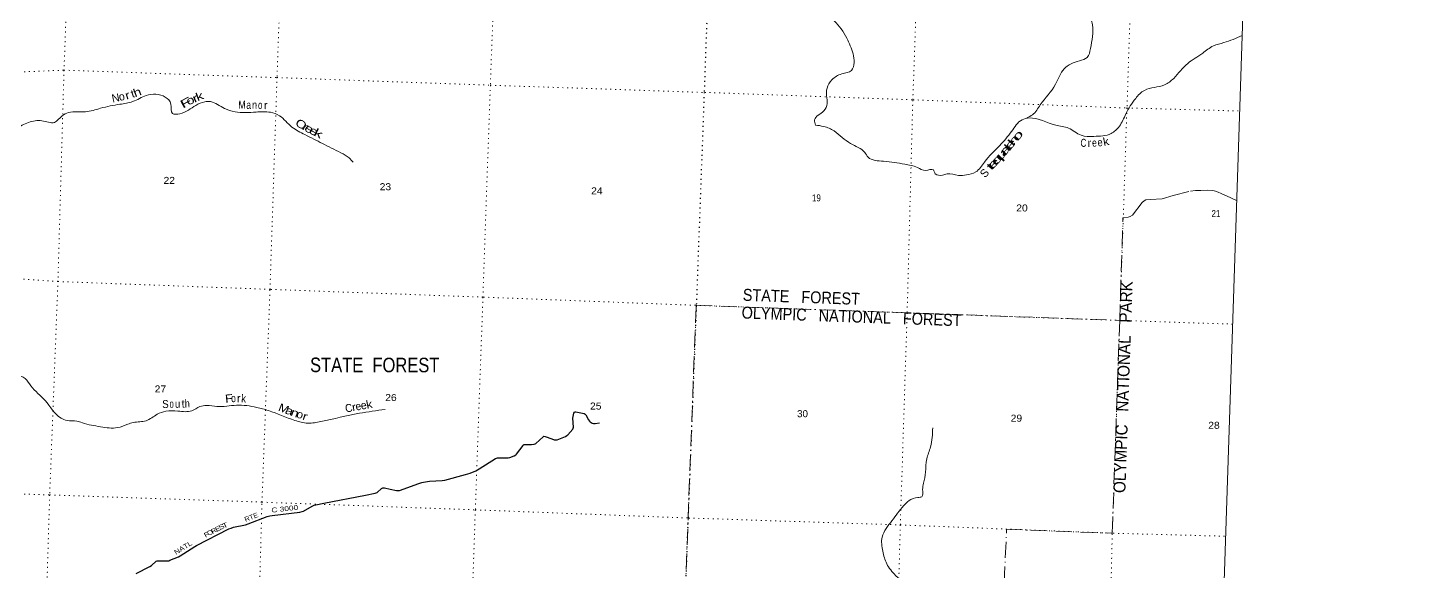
# Model space of a CAD drawing. Header units: feet. Extents: x -932108 to -739700, y 12311 to 202656.
# Drawn here: x -774070 to -739700, y 61012 to 74600 of the extents above; entities that cross this region are included whole.
import ezdxf
from ezdxf.enums import TextEntityAlignment as Align

# ---------------------------------------------------------------- set-up
doc = ezdxf.new("R2010")
doc.units = ezdxf.units.FT
doc.header["$LTSCALE"] = 80
doc.linetypes.add('DOT_DASHED', pattern=[7.7, 5, -1.2, 0.3, -1.2])
doc.linetypes.add('DOTTED', pattern=[1.5, 0.3, -1.2])
for name, color, linetype, lineweight in [('29', 7, 'Continuous', 25), ('30', 7, 'Continuous', 35), ('39', 7, 'Continuous', 13), ('4', 7, 'Continuous', 13), ('44', 7, 'DOT_DASHED', 13), ('6', 7, 'DOTTED', 25), ('7', 7, 'DOTTED', 13)]:
    doc.layers.add(name, color=color, linetype=linetype, lineweight=lineweight)
doc.layers.add('41', color=7, linetype='Continuous')

msp = doc.modelspace()

# ---------------------------------------------------------------- linework, layer by layer
at = {"layer": '29'}
for points in [[(-760967.06, 64322.39), (-760906.56, 64299.08), (-760867.73, 64296.98), (-760832.8, 64303.97), (-760625.55, 64387.85), (-760588.79, 64409.95), (-760565.01, 64427.47), (-760441.59, 64564.95), (-760426.02, 64593.9), (-760421.8, 64620.88), (-760434.58, 64839.31), (-760428.79, 64886.52), (-760410.16, 64970.41), (-760396.18, 64993.71), (-760376.81, 64997.58), (-760361.25, 64998.37), (-760151.67, 64956.42), (-760127.07, 64940.43), (-760109.76, 64923.8), (-760047.95, 64797.19), (-760025.93, 64767.68), (-760007.3, 64749.04), (-759959.32, 64719.54), (-759921.14, 64707.09), (-759883.27, 64707.95), (-759768.41, 64725.44)], [(-771355.62, 60958.67), (-771010.16, 61137.2), (-770967.47, 61163.74), (-770852.98, 61267.7), (-770830.44, 61274.47), (-770573.34, 61276.97), (-770540.94, 61279.35), (-770508.34, 61291), (-770296.43, 61381.88), (-770255.17, 61405.77), (-769888.92, 61633.53), (-769843.86, 61658.2), (-769037.8, 62073.94), (-768980.57, 62096.39), (-768919.04, 62115.88), (-768623.33, 62176.51), (-768551.11, 62199.77), (-768078.39, 62381.53), (-768011.79, 62402.75), (-767950.32, 62414.15), (-767264.53, 62491.05), (-767206.18, 62507.22), (-767169.06, 62521.34), (-766952.49, 62644.84), (-766903.4, 62666.25), (-766859.34, 62679.8), (-766663.33, 62714.97), (-765622.61, 62916.12), (-765380.66, 62968.75), (-765350.39, 62975.74), (-765331.83, 62987.69), (-765217.66, 63087.59), (-765186.68, 63102.23), (-765143.14, 63101.57), (-765006.7, 63068.49), (-764845.07, 63034), (-764812.68, 63034.45), (-764770.55, 63038.66), (-764290.57, 63212.75), (-764215.17, 63234.4), (-764170.93, 63246.05), (-764024.32, 63264.9), (-763706.56, 63286.05), (-763637.67, 63294.98), (-763124.87, 63435.16), (-763003.11, 63472.09), (-762865.72, 63528.01), (-762780.33, 63575.36), (-762374.37, 63830.94), (-762322.28, 63852.71), (-762269.58, 63854.24), (-762091.45, 63847.8), (-762056.51, 63851.91), (-762012.27, 63863.56), (-761907.48, 63900.84), (-761865.56, 63924.14), (-761844.38, 63940.23), (-761683.93, 64159.49), (-761667.63, 64175.8), (-761654.18, 64183.41), (-761618.72, 64187.45), (-761519.65, 64182.54), (-761472.02, 64182.79), (-761402.16, 64192.11), (-761376.54, 64199.1), (-761360.37, 64211.05), (-761182.1, 64376.2), (-761159.6, 64388.21), (-761130.87, 64385.52), (-760967.06, 64322.39)]]:
    msp.add_lwpolyline(points, dxfattribs=at)
at = {"layer": '39'}
for points in [[(-754374.79, 72162.67), (-754393.99, 72293.08), (-754165.21, 72518.28), (-754079.42, 72698.58), (-754094.04, 72890.85), (-754084.32, 73086.22), (-753963.18, 73293.4), (-753717.27, 73441.25), (-753475.76, 73528.73), (-753407.46, 73725.86), (-753503.91, 74145.3), (-753591.29, 74334.35), (-753907.15, 74766.34), (-754160.6, 74990.09), (-754453.96, 75378.84), (-754729.57, 75603.44), (-755054.56, 75803.73), (-755193.75, 75855.55), (-755714.7, 75793.04), (-756600.61, 75633.71), (-756924.58, 75603.92), (-757157.28, 75330.44), (-757414.3, 75156.79), (-757887.02, 75140.84), (-758093.49, 75072.17), (-758238.82, 75019.29), (-758438, 74879.72), (-758555.97, 74906.5), (-758683.18, 75159.64), (-759013.44, 75124.04), (-759257.42, 75127.46), (-759690.29, 75303.68), (-760237.4, 75601.39), (-760485.23, 75711.91), (-760555.25, 75983.01), (-760808.64, 76105.86), (-760960.65, 76037.09), (-761125.27, 75904.25), (-761249.92, 75915.14), (-761351.37, 76207.65), (-761446.03, 76314.24), (-761722.46, 76415.78), (-762048.8, 76581.82), (-762044.99, 76678.53), (-762027.34, 76819.1), (-762178.64, 76921.84), (-762318.57, 77005.97), (-762440.99, 77329.56), (-762558.28, 77424.92), (-762721.29, 77588.65), (-762809.38, 77759.56), (-762960.97, 77803.79), (-763172.58, 78116.72), (-763539.03, 78391.26), (-763787.71, 78582.53), (-763858.03, 78692.21), (-764053.26, 78960.11), (-764187.91, 78973.41), (-764294.02, 79096.59), (-764459.55, 79298.76), (-764767.36, 79320.8), (-765838.11, 79180.76), (-766186.94, 79083.32), (-766516.33, 79223.24), (-766629.78, 79211.5), (-766724.13, 79069.87), (-767017.14, 79006.59), (-767241.29, 78847.8), (-767490.89, 78401.43), (-767696.26, 78104.7), (-767856.91, 78072.6), (-768213.35, 78038.01), (-768585.53, 77911.2), (-768805.13, 77970.18), (-768953.09, 78004.17), (-769193.93, 77882.36), (-769500.25, 77839.77), (-769962.87, 77772.98), (-770103.79, 77627.1), (-770356.14, 77469.41), (-770822.63, 77406.81), (-770967.22, 77474.98), (-771087.35, 77600.72), (-771169.12, 77573.62), (-771292.68, 77509.81), (-771437.72, 77515.44), (-771743.96, 77474.87), (-771984.26, 77520.52), (-772257.57, 77803.56), (-772381.57, 77933.49), (-772510.25, 77944.54)], [(-748036.96, 77050.72), (-748176.71, 76884.66), (-748163.73, 76599.62), (-748141.54, 76394.95), (-748096.12, 76165.16), (-748119.26, 75782.64), (-747970.1, 75472.14), (-747567.91, 74978.27), (-747451.14, 74664.99), (-747500.59, 74075.65), (-747581.92, 73854.82), (-747774.85, 73771.5), (-748156.01, 73570.38), (-748373.02, 73183.29), (-748754.56, 72665.36), (-748949.81, 72420.7), (-749091.44, 72344.7)], [(-743709.79, 74400.63), (-744165.94, 74222.63), (-744427.36, 74141.97), (-744694.92, 73956.62), (-745067.99, 73704.74), (-745419.72, 73328.93), (-745645.97, 73168.21), (-746151.73, 73030.44), (-746369.49, 72829.03), (-746614.77, 72441.02), (-746776.15, 72134.5), (-746985.05, 71952.93), (-747415.6, 71880.86), (-747731.23, 71909.26), (-748047.02, 72086.99), (-748368.96, 72160.03), (-749031.63, 72341.14), (-749206.93, 72295.48), (-749472.58, 72005.12), (-749766.87, 71653.32), (-750150.41, 71238.39), (-750367.9, 70992.57), (-750598.86, 70916.79), (-750796.99, 70906.32), (-751083.94, 70945.71), (-751196.08, 70915.76), (-751378.36, 70949.07), (-751427.08, 71043.79), (-751619.32, 71029.06), (-751826.28, 71101.67), (-752143.71, 71186.64), (-752671.36, 71261.61), (-753056.8, 71361.33), (-753142.85, 71481.71), (-753495.33, 71701.23), (-753908.61, 72015.94), (-754168.45, 72128.94), (-754374.79, 72162.67)], [(-774806.3, 72052.39), (-774363.37, 72081.7), (-774206.94, 72160.38), (-773879.87, 72268.76), (-773710.34, 72270.25), (-773395.11, 72231.77), (-773209.4, 72388.02), (-773042.42, 72478.39), (-772620.06, 72496.3), (-772243.42, 72582.57), (-771759.31, 72682.83), (-771441.97, 72749.21), (-771100.98, 72903.46), (-770859.76, 72932.44), (-770488.09, 72687.96), (-770446.86, 72454.29), (-770259.52, 72447.02), (-769862.01, 72653.56), (-769638.54, 72743.76), (-769495.12, 72748.28), (-769146.7, 72579.37), (-768881.73, 72494.42), (-768353.39, 72488.03), (-767994.51, 72482.16), (-767773.93, 72396.92), (-767458.32, 72112.24), (-767134.86, 71924.12), (-766699.71, 71703.41), (-766234.74, 71471.45), (-766032.02, 71342.5), (-765927.38, 71233.51)], [(-774985.58, 66695.23), (-774849.98, 66696.53), (-774592.25, 66325.31), (-774574.64, 66106.68), (-774533.55, 65971.9), (-774367.94, 65925.11), (-774125.6, 65828.93), (-773983.36, 65649.87), (-773628.7, 65280.93), (-773232.34, 64843.79), (-773077.28, 64785.31), (-772835.79, 64769.87), (-772698.31, 64726.19), (-772242.2, 64627.77), (-771819.41, 64605.3), (-771561.86, 64690.14), (-771429.02, 64733.41), (-771104.41, 64779.33), (-770827.81, 64938.1), (-770610.95, 65014.43), (-770308.15, 65018.82), (-769960.8, 65027.53), (-769761.04, 65130.76), (-769592.41, 65160.53), (-769333.19, 65134.32), (-768845.81, 65163.83), (-768339.45, 65111.88), (-768048.05, 65031.95), (-767385.98, 64784.27), (-767061.79, 64717.2), (-766737.42, 64757.07), (-765772.99, 64963.79), (-765129.57, 65061.91)], [(-751442.93, 64601.09), (-751495.99, 64124.9), (-751590.49, 63825.87), (-751621.64, 63496.14), (-751670.95, 63217.56), (-751695.36, 63059.09), (-751716.53, 62880.31), (-751814.17, 62859.89), (-752035.14, 62781.7), (-752171.32, 62653.8), (-752462.46, 62279.68), (-752706.52, 61871.44), (-752692.3, 61515.73), (-752591.56, 61205.09), (-752369.09, 60911.92), (-751791.11, 60475.8), (-751288.92, 60113.24), (-750880.34, 59986.39), (-750639.06, 59914.47), (-750477.23, 59720.51), (-750274.98, 59426.11), (-749775.2, 59053.56), (-749552.61, 58968.24), (-749271.94, 58923.04), (-749158.42, 58855.4)]]:
    msp.add_spline(points, degree=3, dxfattribs=at)
at = {"layer": '4'}
msp.add_lwpolyline([(-924530.42, 202655.58), (-893729.37, 201405.05), (-862926.63, 200196.88), (-832122.26, 199031.09), (-801316.3, 197907.67), (-770508.84, 196826.62), (-739699.92, 195787.95), (-745759.19, 12310.89), (-776820.49, 13358.06), (-807880.32, 14447.96), (-838938.61, 15580.59), (-869995.32, 16755.93)], dxfattribs=at)
at = {"layer": '44'}
for points in [[(-749657, 60737.83), (-749596.1, 62064.56), (-746954.93, 61968.4), (-746769.47, 67283.33), (-746687.14, 69841.33), (-746683.05, 69843.21), (-746559.52, 69863.29), (-746503.42, 69881.28), (-746448.98, 69916.06), (-746204.74, 70230.53), (-746160.8, 70271.61), (-746113.84, 70298.07), (-745994.81, 70304.18), (-745704.16, 70322.71), (-745431.52, 70404.35), (-744998.94, 70510.9), (-744871.83, 70526.69), (-744739.74, 70532.88), (-744584.94, 70534.95), (-744440.46, 70528.57), (-744374.41, 70516.36), (-744310.43, 70489.51), (-744229.59, 70450.96), (-743991.44, 70346.24), (-743945.1, 70324.29), (-743845.14, 70283.12)], [(-757699.6, 58602.7), (-757354.55, 67660.59), (-746769.47, 67283.33)]]:
    msp.add_lwpolyline(points, dxfattribs=at)
at = {"layer": '6'}
msp.add_lwpolyline([(-756324.57, 95941.62), (-756398.07, 94284.58), (-756608.04, 88959.4), (-756767.56, 83636.46), (-756961.65, 78304.66), (-757155.45, 72980.92), (-757352.92, 67650.52), (-757558.65, 62355.6), (-757699.6, 58602.7)], dxfattribs=at)
at = {"layer": '7'}
for points in [[(-745603.68, 104109.9), (-745730.49, 99216.66), (-745881.32, 93911.57), (-746038.47, 88598.64), (-746234.57, 83266.91), (-746410.48, 77936.49), (-746586.96, 72589.95), (-746766.99, 67299.83), (-746955.14, 61953.29), (-747042.7, 58246.91)], [(-752348.37, 58423.38), (-752325.92, 59513.44), (-752252.44, 62175.04), (-752081.35, 67483.45), (-751940.44, 72792.92), (-751746.49, 78120.69), (-751551.04, 83434.29), (-751343.01, 88761.56), (-751155.39, 94081.49), (-751093.81, 96036.83)], [(-761844.92, 91437.9), (-761938.38, 89133.31), (-762113.78, 83816.99), (-762303.77, 78487.06), (-762499.73, 73159.37), (-762686.41, 67865.63), (-762875.83, 62551.81), (-763004.49, 58781.68)], [(-768314.58, 58962.1), (-768209.55, 62744), (-768007.99, 68059.4), (-767832.51, 73377.74), (-767637.42, 78681.27), (-767594.53, 79981.57)], [(-773094.19, 75218.52), (-773157.39, 73535.33), (-773308.87, 68268.58), (-773515.46, 62925.12), (-773630.59, 59143.96)], [(-774752.55, 73469.33), (-773157.39, 73535.33), (-767835.53, 73349.61), (-762499.73, 73159.37), (-757141.43, 72978.41), (-751934.33, 72794.72), (-746586.96, 72589.95), (-743770.98, 72514.79)], [(-743946.81, 67190.44), (-746738.85, 67282.24), (-752083.55, 67473.44), (-757371.68, 67661.08), (-762686.41, 67865.63), (-768007.99, 68059.4), (-773307.36, 68254.41), (-774928.19, 68363.7)], [(-775113.62, 62973.84), (-773515.46, 62925.12), (-768209.55, 62744), (-762875.83, 62551.81), (-757541.07, 62347.39), (-752252.44, 62175.04), (-746929.35, 61967.37), (-744121.78, 61892.17)]]:
    msp.add_lwpolyline(points, dxfattribs=at)

# ---------------------------------------------------------------- texts
at = {"layer": '30'}
for s, rotation, width, p in [('C 3000', 6.398, 1.3, (-767966.34, 62481.33)), ('RTE', 21.032, 1.1, (-768619.56, 62250.89)), ('NATL', 31.876, 1.2, (-770357.5, 61425.31))]:
    msp.add_text(s, height=120, rotation=rotation, dxfattribs=dict(at, width=width)).set_placement(p)
for s, rotation, width, p in [('T', 25.419, 1.4, (-769103.97, 62113.92)), ('F', 27.283, 1.35, (-769563.29, 61882.21)), ('O', 27.283, 1.15, (-769480.75, 61929.54)), ('R', 27.283, 1.15, (-769384.05, 61976.2)), ('E', 27.283, 1.25, (-769282.26, 62028.6)), ('S', 27.283, 1.25, (-769189.8, 62076.45))]:
    msp.add_text(s, height=120, rotation=rotation, dxfattribs=dict(at, width=width)).set_placement(p, align=Align.CENTER)
at = {"layer": '41'}
for s, rotation, p in [('N', 11.7, (-771847.58, 72746.81)), ('o', 13.768, (-771693.04, 72780.84)), ('r', 358.963, (-768115.99, 72560.64)), ('r', 1.295, (-747526.36, 71617.14)), ('S', 49.101, (-750074.21, 70898.22)), ('r', 0.928, (-768786.8, 65241.15)), ('t', 1.127, (-770177.18, 65104.22)), ('e', 10.671, (-765649.65, 65067.38))]:
    msp.add_text(s, height=200, rotation=rotation, dxfattribs=at).set_placement(p, align=Align.CENTER)
for s, rotation, width, p in [('r', 16.861, 1.25, (-771543.56, 72815.71)), ('t', 18.606, 1.05, (-771409.34, 72850.25)), ('h', 21.061, 1.3, (-771290.3, 72892.71)), ('F', 27.703, 1.75, (-770065.88, 72639.05)), ('r', 23.357, 1.45, (-769838.03, 72742.76)), ('k', 20.605, 1.4, (-769734.42, 72791.25)), ('o', 26.051, 1.35, (-769959.3, 72693.46)), ('M', 359.203, 0.8, (-768709.69, 72570.94)), ('a', 359.411, 0.8, (-768542.44, 72569.12)), ('n', 359.163, 0.85, (-768395.11, 72569.65)), ('o', 358.963, 0.75, (-768252.87, 72565.33)), ('C', 328.623, 1.35, (-767288.71, 72103.22)), ('r', 331.014, 1.6, (-767170.23, 72036.38)), ('e', 331.014, 1.45, (-767075.78, 71982.85)), ('e', 333.045, 1.4, (-766959.5, 71924.73)), ('k', 333.045, 1.6, (-766843.31, 71865.61)), ('h', 50.504, 1.9, (-749344.34, 71724.31)), ('o', 50.504, 1.8, (-749246.63, 71839.04)), ('k', 11.117, 1.1, (-747092.84, 71654.55)), ('u', 47.455, 2.1, (-749662.19, 71353.27)), ('a', 47.455, 2.05, (-749567.29, 71464.08)), ('l', 49.669, 1.65, (-749493.47, 71542.06)), ('e', 49.669, 1.85, (-749429.21, 71623.1)), ('C', 358.526, 0.75, (-747677.92, 71620.01)), ('e', 3.271, 0.8, (-747395.73, 71624.17)), ('e', 5.666, 0.85, (-747251.4, 71634.04)), ('t', 49.215, 1.8, (-749931.32, 71063.69)), ('e', 47.047, 1.95, (-749860.47, 71138.91)), ('q', 47.047, 2.05, (-749764.98, 71241.49)), ('h', 1.746, 0.85, (-770072.68, 65107.54)), ('F', 5.171, 1.2, (-769024.87, 65237.12)), ('o', 3.987, 0.8, (-768915.67, 65242.25)), ('k', 357.919, 0.9, (-768670.82, 65235.14)), ('S', 1.039, 0.9, (-770619.87, 65095.03)), ('o', 0.622, 0.7, (-770464.82, 65102.12)), ('u', 1.127, 0.9, (-770316.02, 65101.71)), ('M', 338.536, 1.15, (-767699.77, 64987.44)), ('a', 339.771, 1.3, (-767556.24, 64934.06)), ('n', 339.771, 1.3, (-767418.87, 64882.6)), ('o', 343.801, 1.1, (-767285.34, 64839.95)), ('C', 11.946, 0.95, (-766018.52, 64997.37)), ('r', 9.961, 1.05, (-765893.7, 65022.1)), ('e', 9.961, 0.95, (-765784.49, 65043)), ('k', 11.671, 1.15, (-765508.88, 65089.67)), ('r', 341.69, 1.3, (-767158.83, 64794.81))]:
    msp.add_text(s, height=200, rotation=rotation, dxfattribs=dict(at, width=width)).set_placement(p, align=Align.CENTER)
at = {"layer": '44'}
for s, height, rotation, width, p in [('STATE   FOREST', 300, 357.959, 0.9, (-756194.07, 67775.43)), ('OLYMPIC   NATIONAL   PARK', 300, 88.002, 0.95, (-746628.55, 62967.67)), ('OLYMPIC   NATIONAL   FOREST', 300, 357.959, 0.9, (-756222.62, 67332.63)), ('STATE  FOREST', 363, 359.919, 0.85, (-767006.84, 65991.94))]:
    msp.add_text(s, height=height, rotation=rotation, dxfattribs=dict(at, width=width)).set_placement(p)
at = {"layer": '7'}
for s, width, p in [('22', 1.1, (-770669.93, 70693.93)), ('23', 1.1, (-765266.55, 70536.22)), ('24', 1.1, (-759981.23, 70432.96)), ('19', 0.85, (-754460.35, 70257.88)), ('20', 1.1, (-749354.42, 70005.15)), ('21', 0.85, (-744474.52, 69865.11)), ('27', 1.1, (-770890.8, 65483.77)), ('26', 1.1, (-765128.28, 65269.67)), ('25', 1.1, (-760008.82, 65057.26)), ('30', 1.05, (-754833.87, 64865.85)), ('29', 1.1, (-749494.41, 64754.28)), ('28', 1.1, (-744555.16, 64575.72))]:
    msp.add_text(s, height=175, dxfattribs=dict(at, width=width)).set_placement(p)

doc.saveas('drawing.dxf')
